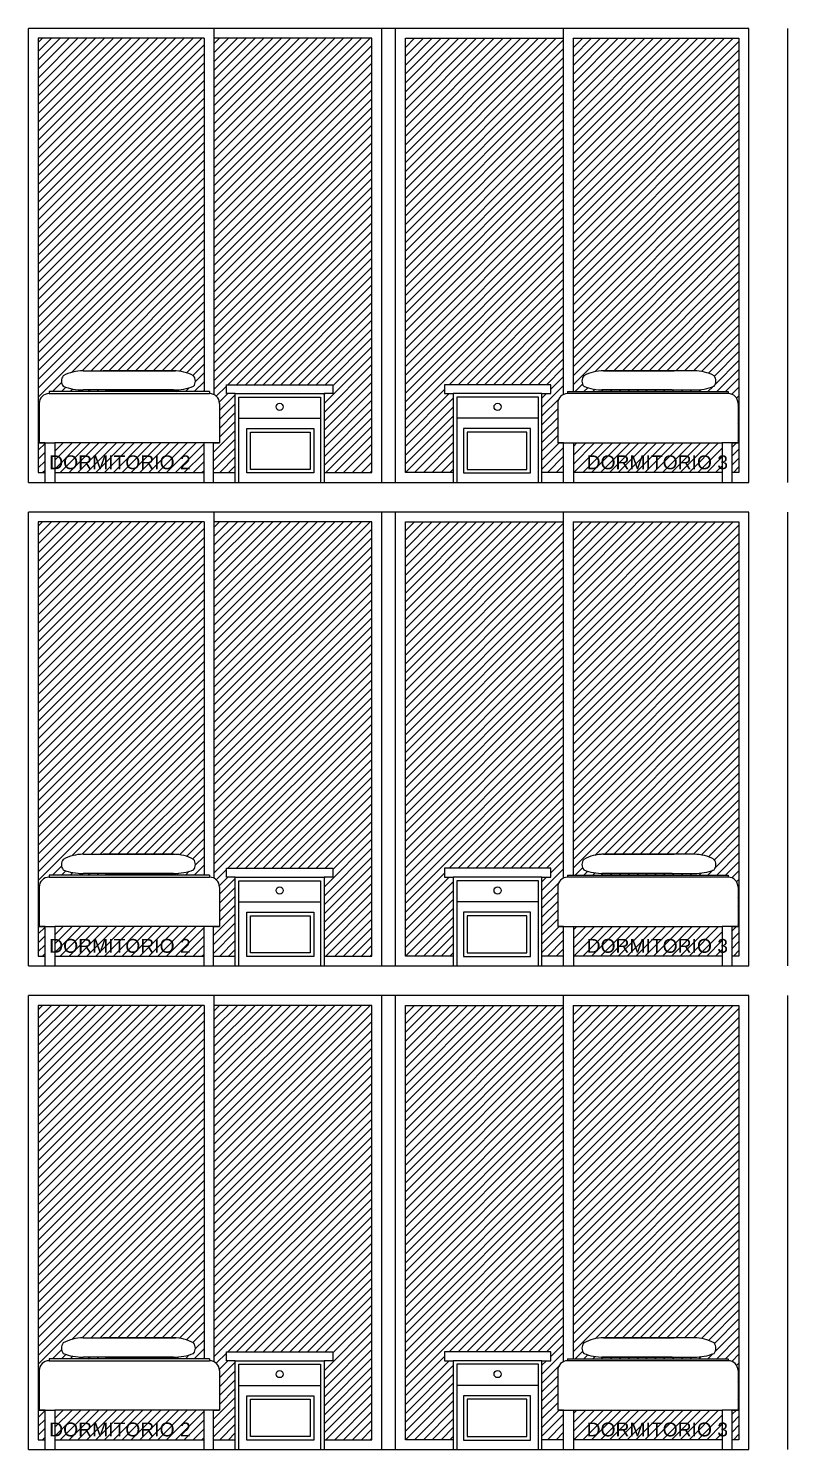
# Model space of a CAD drawing. Header units: millimetres. Extents: x 1217 to 2428, y 234 to 644.
# Drawn here: x 2234.92 to 2238.77, y 406.8 to 414 of the extents above; entities that cross this region are included whole.
import ezdxf

# ---------------------------------------------------------------- set-up
doc = ezdxf.new("R2010")
doc.units = ezdxf.units.MM
for name, color, linetype in [('0.1', 251, 'Continuous'), ('0.3', 6, 'Continuous'), ('MURO', 5, 'Continuous'), ('Texto', 1, 'Continuous')]:
    doc.layers.add(name, color=color, linetype=linetype)
doc.styles.get("Standard").update_dxf_attribs({"font": 'arial.ttf'})
pattern_1 = [(45, (422.4179387353875, -290.3735474581651), (-0.02245064030267288, 0.02245064030267288), [])]
pattern_2 = [(45, (422.4179387353875, -287.9235472570975), (-0.02245064030267288, 0.02245064030267288), [])]
pattern_3 = [(45, (422.4179387353875, -285.47354705603), (-0.02245064030267288, 0.02245064030267288), [])]

msp = doc.modelspace()

# ---------------------------------------------------------------- hatches: boundary and pattern name
at = {"layer": '0.1', "ltscale": 3}
h = msp.add_hatch(dxfattribs=at)
h.set_pattern_fill('ANSI31', color=256, scale=0.01)
h.set_pattern_definition(pattern_3)
edge = h.paths.add_edge_path()
edge.add_line((2235.809509860876, 413.9509941535861), (2234.968528561855, 413.9509941535861))
edge.add_line((2234.968528561855, 413.9509941535861), (2234.973099947954, 412.1009941539586))
edge.add_arc((2235.023099947954, 412.1009941539584), 0.0500000000001819, 90, 179.9999999997395, ccw=False)
edge.add_line((2235.023099947954, 412.1509941539585), (2235.023086129455, 412.1609941534857))
edge.add_line((2235.023086129455, 412.1609941534857), (2235.809509860876, 412.160994153974))
edge.add_line((2235.809509860876, 412.160994153974), (2235.809509860876, 413.9509941535861))
edge = h.paths.add_edge_path(flags=16)
edge.add_arc((2235.721483862543, 412.2145595560638), 0.04346014252858307, 322.3584972331713, 397.6415043925066)
edge.add_arc((2235.654944005065, 412.0562095642893), 0.2106576962042713, 61.3648222440488, 89.99999970130179)
edge.add_line((2235.654944006163, 412.2668672604935), (2235.297499618136, 412.2668672623903))
edge.add_line((2235.297499618136, 412.2668672623903), (2235.19590087464, 412.2668672623562))
edge.add_arc((2235.195900879705, 412.0562095661513), 0.2106576962048622, 90.0000013774749, 118.6351777559782)
edge.add_arc((2235.129361022226, 412.2145595579268), 0.04346014252840516, 142.3584956078494, 217.6415027675509)
edge.add_arc((2235.195900879704, 412.4537129421565), 0.2842281515700908, 249.1951985566897, 269.9999997013402)
edge.add_line((2235.195900878223, 412.1694847905865), (2235.654944003854, 412.1694847887238))
edge.add_arc((2235.654944005065, 412.4537129402968), 0.284228151572961, 269.9999997558837, 290.8048014431884)
h.paths.add_polyline_path([(2235.807499947892, 411.9009941532676), (2235.053099947924, 411.9009941528284), (2235.053099947924, 411.750994153586), (2235.807499947892, 411.750994153586)])
h.paths.add_polyline_path([(2235.003099947935, 411.9009941537723), (2234.973099947907, 411.9009941537723), (2234.973099947907, 412.1009941728219), (2234.968528561855, 413.9509941535861), (2234.968528561855, 411.750994153586), (2235.003099947935, 411.750994153586)])
edge = h.paths.add_edge_path()
edge.add_line((2236.659894773511, 413.9509941535861), (2235.859509860876, 413.9509941535861))
edge.add_line((2235.859509860876, 413.9509941535861), (2235.859509860876, 412.145889184074))
edge.add_arc((2235.837499947861, 412.1009941539589), 0.04999999999972937, -3.257127900724299e-10, 63.88346839328062, ccw=False)
edge.add_line((2235.887499947861, 412.1009941539586), (2235.887499947908, 411.9009941537723))
edge.add_line((2235.887499947908, 411.9009941537723), (2235.85749994788, 411.9009941537723))
edge.add_line((2235.85749994788, 411.9009941537723), (2235.85749994788, 411.750994153586))
edge.add_line((2235.85749994788, 411.750994153586), (2235.967317507944, 411.750994153586))
edge.add_line((2235.967317507944, 411.750994153586), (2235.967317507944, 412.1509941523829))
edge.add_line((2235.967317507944, 412.1509941523829), (2235.922317507902, 412.1509941523829))
edge.add_line((2235.922317507902, 412.1509941523829), (2235.922317507902, 412.1959941523083))
edge.add_line((2235.922317507902, 412.1959941523083), (2236.417317507897, 412.1959941523083))
edge.add_line((2236.417317507897, 412.1959941523083), (2236.462317507939, 412.1959941523083))
edge.add_line((2236.462317507939, 412.1959941523083), (2236.462317507939, 412.1509941523829))
edge.add_line((2236.462317507939, 412.1509941523829), (2236.417317507897, 412.1509941523829))
edge.add_line((2236.417317507897, 412.1509941523829), (2236.417317507897, 411.750994153586))
edge.add_line((2236.417317507897, 411.750994153586), (2236.659894773511, 411.750994153586))
edge.add_line((2236.659894773511, 411.750994153586), (2236.659894773511, 413.9509941535861))
h = msp.add_hatch(dxfattribs=at)
h.set_pattern_fill('ANSI31', color=256, scale=0.01)
h.set_pattern_definition(pattern_3)
edge = h.paths.add_edge_path()
edge.add_line((2237.680279686146, 413.9509941535861), (2238.521260985167, 413.9509941535861))
edge.add_line((2238.521260985167, 413.9509941535861), (2238.516689599068, 412.1009941539586))
edge.add_arc((2238.466689599068, 412.1009941539584), 0.0500000000001819, 360.0000000002606, 450)
edge.add_line((2238.466689599068, 412.1509941539585), (2238.466703417567, 412.1609941534857))
edge.add_line((2238.466703417567, 412.1609941534857), (2237.680279686146, 412.160994153974))
edge.add_line((2237.680279686146, 412.160994153974), (2237.680279686146, 413.9509941535861))
edge = h.paths.add_edge_path(flags=16)
edge.add_arc((2237.768305684479, 412.2145595560638), 0.04346014252858307, 142.3584956074934, 217.6415027668287, ccw=False)
edge.add_arc((2237.834845541957, 412.0562095642893), 0.2106576962042713, 450.0000002986982, 478.6351777559512, ccw=False)
edge.add_line((2237.834845540859, 412.2668672604935), (2238.192289928887, 412.2668672623903))
edge.add_line((2238.192289928887, 412.2668672623903), (2238.293888672382, 412.2668672623562))
edge.add_arc((2238.293888667317, 412.0562095661513), 0.2106576962048622, 421.36482224402175, 449.9999986225251, ccw=False)
edge.add_arc((2238.360428524796, 412.2145595579268), 0.04346014252840516, 322.3584972324491, 397.6415043921505, ccw=False)
edge.add_arc((2238.293888667318, 412.4537129421565), 0.2842281515700908, 270.0000002986598, 290.8048014433102, ccw=False)
edge.add_line((2238.293888668799, 412.1694847905865), (2237.834845543168, 412.1694847887238))
edge.add_arc((2237.834845541957, 412.4537129402968), 0.284228151572961, 249.1951985568116, 270.0000002441164, ccw=False)
h.paths.add_polyline_path([(2237.68228959913, 411.9009941532676), (2238.436689599098, 411.9009941528284), (2238.436689599098, 411.750994153586), (2237.68228959913, 411.750994153586)])
h.paths.add_polyline_path([(2238.486689599087, 411.9009941537723), (2238.516689599115, 411.9009941537723), (2238.516689599115, 412.1009941728219), (2238.521260985167, 413.9509941535861), (2238.521260985167, 411.750994153586), (2238.486689599087, 411.750994153586)])
edge = h.paths.add_edge_path()
edge.add_line((2236.829894773511, 413.9509941535861), (2237.630279686146, 413.9509941535861))
edge.add_line((2237.630279686146, 413.9509941535861), (2237.630279686146, 412.145889184074))
edge.add_arc((2237.652289599161, 412.1009941539589), 0.04999999999972937, 476.1165316067194, 540.0000000003257)
edge.add_line((2237.602289599161, 412.1009941539586), (2237.602289599114, 411.9009941537723))
edge.add_line((2237.602289599114, 411.9009941537723), (2237.632289599142, 411.9009941537723))
edge.add_line((2237.632289599142, 411.9009941537723), (2237.632289599142, 411.750994153586))
edge.add_line((2237.632289599142, 411.750994153586), (2237.522472039078, 411.750994153586))
edge.add_line((2237.522472039078, 411.750994153586), (2237.522472039078, 412.1509941523829))
edge.add_line((2237.522472039078, 412.1509941523829), (2237.56747203912, 412.1509941523829))
edge.add_line((2237.56747203912, 412.1509941523829), (2237.56747203912, 412.1959941523083))
edge.add_line((2237.56747203912, 412.1959941523083), (2237.072472039125, 412.1959941523083))
edge.add_line((2237.072472039125, 412.1959941523083), (2237.027472039083, 412.1959941523083))
edge.add_line((2237.027472039083, 412.1959941523083), (2237.027472039083, 412.1509941523829))
edge.add_line((2237.027472039083, 412.1509941523829), (2237.072472039125, 412.1509941523829))
edge.add_line((2237.072472039125, 412.1509941523829), (2237.072472039125, 411.750994153586))
edge.add_line((2237.072472039125, 411.750994153586), (2236.829894773511, 411.750994153586))
edge.add_line((2236.829894773511, 411.750994153586), (2236.829894773511, 413.9509941535861))
h = msp.add_hatch(dxfattribs=at)
h.set_pattern_fill('ANSI31', color=256, scale=0.01)
h.set_pattern_definition(pattern_2)
edge = h.paths.add_edge_path()
edge.add_line((2235.809509860876, 411.5009939525185), (2234.968528561855, 411.5009939525185))
edge.add_line((2234.968528561855, 411.5009939525185), (2234.973099947954, 409.650993952891))
edge.add_arc((2235.023099947954, 409.6509939528908), 0.0500000000001819, 90, 179.9999999997395, ccw=False)
edge.add_line((2235.023099947954, 409.700993952891), (2235.023086129455, 409.7109939524182))
edge.add_line((2235.023086129455, 409.7109939524182), (2235.809509860876, 409.7109939529064))
edge.add_line((2235.809509860876, 409.7109939529064), (2235.809509860876, 411.5009939525185))
edge = h.paths.add_edge_path(flags=16)
edge.add_arc((2235.721483862543, 409.7645593549963), 0.04346014252858307, 322.3584972331713, 397.6415043925066)
edge.add_arc((2235.654944005065, 409.6062093632218), 0.2106576962042713, 61.3648222440488, 89.99999970130179)
edge.add_line((2235.654944006163, 409.816867059426), (2235.297499618136, 409.8168670613227))
edge.add_line((2235.297499618136, 409.8168670613227), (2235.19590087464, 409.8168670612886))
edge.add_arc((2235.195900879705, 409.6062093650838), 0.2106576962048622, 90.0000013774749, 118.6351777559782)
edge.add_arc((2235.129361022226, 409.7645593568593), 0.04346014252840516, 142.3584956078494, 217.6415027675509)
edge.add_arc((2235.195900879704, 410.003712741089), 0.2842281515700908, 249.1951985566897, 269.9999997013402)
edge.add_line((2235.195900878223, 409.7194845895189), (2235.654944003854, 409.7194845876563))
edge.add_arc((2235.654944005065, 410.0037127392292), 0.284228151572961, 269.9999997558837, 290.8048014431884)
h.paths.add_polyline_path([(2235.807499947892, 409.4509939522), (2235.053099947924, 409.4509939517608), (2235.053099947924, 409.3009939525185), (2235.807499947892, 409.3009939525185)])
h.paths.add_polyline_path([(2235.003099947935, 409.4509939527048), (2234.973099947907, 409.4509939527048), (2234.973099947907, 409.6509939717543), (2234.968528561855, 411.5009939525185), (2234.968528561855, 409.3009939525185), (2235.003099947935, 409.3009939525185)])
edge = h.paths.add_edge_path()
edge.add_line((2236.659894773511, 411.5009939525185), (2235.859509860876, 411.5009939525185))
edge.add_line((2235.859509860876, 411.5009939525185), (2235.859509860876, 409.6958889830065))
edge.add_arc((2235.837499947861, 409.6509939528913), 0.04999999999972937, -3.257127900724299e-10, 63.88346839328062, ccw=False)
edge.add_line((2235.887499947861, 409.650993952891), (2235.887499947908, 409.4509939527048))
edge.add_line((2235.887499947908, 409.4509939527048), (2235.85749994788, 409.4509939527048))
edge.add_line((2235.85749994788, 409.4509939527048), (2235.85749994788, 409.3009939525185))
edge.add_line((2235.85749994788, 409.3009939525185), (2235.967317507944, 409.3009939525185))
edge.add_line((2235.967317507944, 409.3009939525185), (2235.967317507944, 409.7009939513153))
edge.add_line((2235.967317507944, 409.7009939513153), (2235.922317507902, 409.7009939513153))
edge.add_line((2235.922317507902, 409.7009939513153), (2235.922317507902, 409.7459939512408))
edge.add_line((2235.922317507902, 409.7459939512408), (2236.417317507897, 409.7459939512408))
edge.add_line((2236.417317507897, 409.7459939512408), (2236.462317507939, 409.7459939512408))
edge.add_line((2236.462317507939, 409.7459939512408), (2236.462317507939, 409.7009939513153))
edge.add_line((2236.462317507939, 409.7009939513153), (2236.417317507897, 409.7009939513153))
edge.add_line((2236.417317507897, 409.7009939513153), (2236.417317507897, 409.3009939525185))
edge.add_line((2236.417317507897, 409.3009939525185), (2236.659894773511, 409.3009939525185))
edge.add_line((2236.659894773511, 409.3009939525185), (2236.659894773511, 411.5009939525185))
h = msp.add_hatch(dxfattribs=at)
h.set_pattern_fill('ANSI31', color=256, scale=0.01)
h.set_pattern_definition(pattern_2)
edge = h.paths.add_edge_path()
edge.add_line((2237.680279686146, 411.5009939525185), (2238.521260985167, 411.5009939525185))
edge.add_line((2238.521260985167, 411.5009939525185), (2238.516689599068, 409.650993952891))
edge.add_arc((2238.466689599068, 409.6509939528908), 0.0500000000001819, 360.0000000002606, 450)
edge.add_line((2238.466689599068, 409.700993952891), (2238.466703417567, 409.7109939524182))
edge.add_line((2238.466703417567, 409.7109939524182), (2237.680279686146, 409.7109939529064))
edge.add_line((2237.680279686146, 409.7109939529064), (2237.680279686146, 411.5009939525185))
edge = h.paths.add_edge_path(flags=16)
edge.add_arc((2237.768305684479, 409.7645593549963), 0.04346014252858307, 142.3584956074934, 217.6415027668287, ccw=False)
edge.add_arc((2237.834845541957, 409.6062093632218), 0.2106576962042713, 450.0000002986982, 478.6351777559512, ccw=False)
edge.add_line((2237.834845540859, 409.816867059426), (2238.192289928887, 409.8168670613227))
edge.add_line((2238.192289928887, 409.8168670613227), (2238.293888672382, 409.8168670612886))
edge.add_arc((2238.293888667317, 409.6062093650838), 0.2106576962048622, 421.36482224402175, 449.9999986225251, ccw=False)
edge.add_arc((2238.360428524796, 409.7645593568593), 0.04346014252840516, 322.3584972324491, 397.6415043921505, ccw=False)
edge.add_arc((2238.293888667318, 410.003712741089), 0.2842281515700908, 270.0000002986598, 290.8048014433102, ccw=False)
edge.add_line((2238.293888668799, 409.7194845895189), (2237.834845543168, 409.7194845876563))
edge.add_arc((2237.834845541957, 410.0037127392292), 0.284228151572961, 249.1951985568116, 270.0000002441164, ccw=False)
h.paths.add_polyline_path([(2237.68228959913, 409.4509939522), (2238.436689599098, 409.4509939517608), (2238.436689599098, 409.3009939525185), (2237.68228959913, 409.3009939525185)])
h.paths.add_polyline_path([(2238.486689599087, 409.4509939527048), (2238.516689599115, 409.4509939527048), (2238.516689599115, 409.6509939717543), (2238.521260985167, 411.5009939525185), (2238.521260985167, 409.3009939525185), (2238.486689599087, 409.3009939525185)])
edge = h.paths.add_edge_path()
edge.add_line((2236.829894773511, 411.5009939525185), (2237.630279686146, 411.5009939525185))
edge.add_line((2237.630279686146, 411.5009939525185), (2237.630279686146, 409.6958889830065))
edge.add_arc((2237.652289599161, 409.6509939528913), 0.04999999999972937, 476.1165316067194, 540.0000000003257)
edge.add_line((2237.602289599161, 409.650993952891), (2237.602289599114, 409.4509939527048))
edge.add_line((2237.602289599114, 409.4509939527048), (2237.632289599142, 409.4509939527048))
edge.add_line((2237.632289599142, 409.4509939527048), (2237.632289599142, 409.3009939525185))
edge.add_line((2237.632289599142, 409.3009939525185), (2237.522472039078, 409.3009939525185))
edge.add_line((2237.522472039078, 409.3009939525185), (2237.522472039078, 409.7009939513153))
edge.add_line((2237.522472039078, 409.7009939513153), (2237.56747203912, 409.7009939513153))
edge.add_line((2237.56747203912, 409.7009939513153), (2237.56747203912, 409.7459939512408))
edge.add_line((2237.56747203912, 409.7459939512408), (2237.072472039125, 409.7459939512408))
edge.add_line((2237.072472039125, 409.7459939512408), (2237.027472039083, 409.7459939512408))
edge.add_line((2237.027472039083, 409.7459939512408), (2237.027472039083, 409.7009939513153))
edge.add_line((2237.027472039083, 409.7009939513153), (2237.072472039125, 409.7009939513153))
edge.add_line((2237.072472039125, 409.7009939513153), (2237.072472039125, 409.3009939525185))
edge.add_line((2237.072472039125, 409.3009939525185), (2236.829894773511, 409.3009939525185))
edge.add_line((2236.829894773511, 409.3009939525185), (2236.829894773511, 411.5009939525185))
h = msp.add_hatch(dxfattribs=at)
h.set_pattern_fill('ANSI31', color=256, scale=0.01)
h.set_pattern_definition(pattern_1)
edge = h.paths.add_edge_path()
edge.add_line((2235.809509860876, 409.050993751451), (2234.968528561855, 409.050993751451))
edge.add_line((2234.968528561855, 409.050993751451), (2234.973099947954, 407.2009937518235))
edge.add_arc((2235.023099947954, 407.2009937518233), 0.0500000000001819, 90, 179.9999999997395, ccw=False)
edge.add_line((2235.023099947954, 407.2509937518234), (2235.023086129455, 407.2609937513506))
edge.add_line((2235.023086129455, 407.2609937513506), (2235.809509860876, 407.2609937518389))
edge.add_line((2235.809509860876, 407.2609937518389), (2235.809509860876, 409.050993751451))
edge = h.paths.add_edge_path(flags=16)
edge.add_arc((2235.721483862543, 407.3145591539287), 0.04346014252858307, 322.3584972331713, 397.6415043925066)
edge.add_arc((2235.654944005065, 407.1562091621542), 0.2106576962042713, 61.3648222440488, 89.99999970130179)
edge.add_line((2235.654944006163, 407.3668668583584), (2235.297499618136, 407.3668668602552))
edge.add_line((2235.297499618136, 407.3668668602552), (2235.19590087464, 407.3668668602211))
edge.add_arc((2235.195900879705, 407.1562091640162), 0.2106576962048622, 90.0000013774749, 118.6351777559782)
edge.add_arc((2235.129361022226, 407.3145591557917), 0.04346014252840516, 142.3584956078494, 217.6415027675509)
edge.add_arc((2235.195900879704, 407.5537125400214), 0.2842281515700908, 249.1951985566897, 269.9999997013402)
edge.add_line((2235.195900878223, 407.2694843884514), (2235.654944003854, 407.2694843865887))
edge.add_arc((2235.654944005065, 407.5537125381617), 0.284228151572961, 269.9999997558837, 290.8048014431884)
h.paths.add_polyline_path([(2235.807499947892, 407.0009937511325), (2235.053099947924, 407.0009937506933), (2235.053099947924, 406.8509937514509), (2235.807499947892, 406.8509937514509)])
h.paths.add_polyline_path([(2235.003099947935, 407.0009937516372), (2234.973099947907, 407.0009937516372), (2234.973099947907, 407.2009937706868), (2234.968528561855, 409.050993751451), (2234.968528561855, 406.8509937514509), (2235.003099947935, 406.8509937514509)])
edge = h.paths.add_edge_path()
edge.add_line((2236.659894773511, 409.050993751451), (2235.859509860876, 409.050993751451))
edge.add_line((2235.859509860876, 409.050993751451), (2235.859509860876, 407.2458887819389))
edge.add_arc((2235.837499947861, 407.2009937518238), 0.04999999999972937, -3.257127900724299e-10, 63.88346839328062, ccw=False)
edge.add_line((2235.887499947861, 407.2009937518235), (2235.887499947908, 407.0009937516372))
edge.add_line((2235.887499947908, 407.0009937516372), (2235.85749994788, 407.0009937516372))
edge.add_line((2235.85749994788, 407.0009937516372), (2235.85749994788, 406.8509937514509))
edge.add_line((2235.85749994788, 406.8509937514509), (2235.967317507944, 406.8509937514509))
edge.add_line((2235.967317507944, 406.8509937514509), (2235.967317507944, 407.2509937502477))
edge.add_line((2235.967317507944, 407.2509937502477), (2235.922317507902, 407.2509937502477))
edge.add_line((2235.922317507902, 407.2509937502477), (2235.922317507902, 407.2959937501732))
edge.add_line((2235.922317507902, 407.2959937501732), (2236.417317507897, 407.2959937501732))
edge.add_line((2236.417317507897, 407.2959937501732), (2236.462317507939, 407.2959937501732))
edge.add_line((2236.462317507939, 407.2959937501732), (2236.462317507939, 407.2509937502477))
edge.add_line((2236.462317507939, 407.2509937502477), (2236.417317507897, 407.2509937502477))
edge.add_line((2236.417317507897, 407.2509937502477), (2236.417317507897, 406.8509937514509))
edge.add_line((2236.417317507897, 406.8509937514509), (2236.659894773511, 406.8509937514509))
edge.add_line((2236.659894773511, 406.8509937514509), (2236.659894773511, 409.050993751451))
h = msp.add_hatch(dxfattribs=at)
h.set_pattern_fill('ANSI31', color=256, scale=0.01)
h.set_pattern_definition(pattern_1)
edge = h.paths.add_edge_path()
edge.add_line((2237.680279686146, 409.050993751451), (2238.521260985167, 409.050993751451))
edge.add_line((2238.521260985167, 409.050993751451), (2238.516689599068, 407.2009937518235))
edge.add_arc((2238.466689599068, 407.2009937518233), 0.0500000000001819, 360.0000000002606, 450)
edge.add_line((2238.466689599068, 407.2509937518234), (2238.466703417567, 407.2609937513506))
edge.add_line((2238.466703417567, 407.2609937513506), (2237.680279686146, 407.2609937518389))
edge.add_line((2237.680279686146, 407.2609937518389), (2237.680279686146, 409.050993751451))
edge = h.paths.add_edge_path(flags=16)
edge.add_arc((2237.768305684479, 407.3145591539287), 0.04346014252858307, 142.3584956074934, 217.6415027668287, ccw=False)
edge.add_arc((2237.834845541957, 407.1562091621542), 0.2106576962042713, 450.0000002986982, 478.6351777559512, ccw=False)
edge.add_line((2237.834845540859, 407.3668668583584), (2238.192289928887, 407.3668668602552))
edge.add_line((2238.192289928887, 407.3668668602552), (2238.293888672382, 407.3668668602211))
edge.add_arc((2238.293888667317, 407.1562091640162), 0.2106576962048622, 421.36482224402175, 449.9999986225251, ccw=False)
edge.add_arc((2238.360428524796, 407.3145591557917), 0.04346014252840516, 322.3584972324491, 397.6415043921505, ccw=False)
edge.add_arc((2238.293888667318, 407.5537125400214), 0.2842281515700908, 270.0000002986598, 290.8048014433102, ccw=False)
edge.add_line((2238.293888668799, 407.2694843884514), (2237.834845543168, 407.2694843865887))
edge.add_arc((2237.834845541957, 407.5537125381617), 0.284228151572961, 249.1951985568116, 270.0000002441164, ccw=False)
h.paths.add_polyline_path([(2237.68228959913, 407.0009937511325), (2238.436689599098, 407.0009937506933), (2238.436689599098, 406.8509937514509), (2237.68228959913, 406.8509937514509)])
h.paths.add_polyline_path([(2238.486689599087, 407.0009937516372), (2238.516689599115, 407.0009937516372), (2238.516689599115, 407.2009937706868), (2238.521260985167, 409.050993751451), (2238.521260985167, 406.8509937514509), (2238.486689599087, 406.8509937514509)])
edge = h.paths.add_edge_path()
edge.add_line((2236.829894773511, 409.050993751451), (2237.630279686146, 409.050993751451))
edge.add_line((2237.630279686146, 409.050993751451), (2237.630279686146, 407.2458887819389))
edge.add_arc((2237.652289599161, 407.2009937518238), 0.04999999999972937, 476.1165316067194, 540.0000000003257)
edge.add_line((2237.602289599161, 407.2009937518235), (2237.602289599114, 407.0009937516372))
edge.add_line((2237.602289599114, 407.0009937516372), (2237.632289599142, 407.0009937516372))
edge.add_line((2237.632289599142, 407.0009937516372), (2237.632289599142, 406.8509937514509))
edge.add_line((2237.632289599142, 406.8509937514509), (2237.522472039078, 406.8509937514509))
edge.add_line((2237.522472039078, 406.8509937514509), (2237.522472039078, 407.2509937502477))
edge.add_line((2237.522472039078, 407.2509937502477), (2237.56747203912, 407.2509937502477))
edge.add_line((2237.56747203912, 407.2509937502477), (2237.56747203912, 407.2959937501732))
edge.add_line((2237.56747203912, 407.2959937501732), (2237.072472039125, 407.2959937501732))
edge.add_line((2237.072472039125, 407.2959937501732), (2237.027472039083, 407.2959937501732))
edge.add_line((2237.027472039083, 407.2959937501732), (2237.027472039083, 407.2509937502477))
edge.add_line((2237.027472039083, 407.2509937502477), (2237.072472039125, 407.2509937502477))
edge.add_line((2237.072472039125, 407.2509937502477), (2237.072472039125, 406.8509937514509))
edge.add_line((2237.072472039125, 406.8509937514509), (2236.829894773511, 406.8509937514509))
edge.add_line((2236.829894773511, 406.8509937514509), (2236.829894773511, 409.050993751451))

# ---------------------------------------------------------------- linework, layer by layer
at = {"layer": '0.1', "linetype": 'ByBlock'}
for p, q in [((2235.83749994792, 412.1609941539914, -3.203780983123054e-07), (2235.023086129455, 412.1609941534857, -3.203780983123054e-07)), ((2235.023099947955, 412.150994152841, -3.203780983123054e-07), (2235.837486129419, 412.150994152841, -3.203780983123054e-07)), ((2237.652289599102, 412.1609941539914, -3.203780983123054e-07), (2238.466703417567, 412.1609941534857, -3.203780983123054e-07)), ((2238.466689599067, 412.150994152841, -3.203780983123054e-07), (2237.652303417603, 412.150994152841, -3.203780983123054e-07)), ((2234.973099947907, 412.1009941539586, -2.901142928210344e-07), (2234.973099947907, 411.9009941537723, -2.901142928210344e-07)), ((2235.887499947908, 412.1009941539586, -2.901142928210344e-07), (2235.887499947908, 411.9009941537723, -2.901142928210344e-07)), ((2237.602289599114, 412.1009941539586, -2.901142928210344e-07), (2237.602289599114, 411.9009941537723, -2.901142928210344e-07)), ((2238.516689599115, 412.1009941539586, -2.901142928210344e-07), (2238.516689599115, 411.9009941537723, -2.901142928210344e-07)), ((2234.973099947907, 411.9009941537723, -2.901142928210344e-07), (2235.053099947924, 411.9009941537723, -2.901142928210344e-07)), ((2235.003099947935, 411.9009941537723, -2.901142928210344e-07), (2234.973099947907, 411.9009941537723, -2.901142928210344e-07)), ((2235.003099947935, 411.7009941535861, -2.901142928210344e-07), (2235.003099947935, 411.9009941537723, -2.901142928210344e-07)), ((2235.887499947908, 411.9009941533142, -3.203780983123054e-07), (2235.053099947923, 411.9009941528284, -3.203780983123054e-07)), ((2235.053099947924, 411.9009941537723, -2.901142928210344e-07), (2235.053099947924, 411.7009941535861, -2.901142928210344e-07)), ((2235.887499947908, 411.9009941537723, -2.901142928210344e-07), (2235.807499947892, 411.9009941537723, -2.901142928210344e-07)), ((2235.85749994788, 411.9009941537723, -2.901142928210344e-07), (2235.887499947908, 411.9009941537723, -2.901142928210344e-07)), ((2235.85749994788, 411.7009941535861, -2.901142928210344e-07), (2235.85749994788, 411.9009941537723, -2.901142928210344e-07)), ((2237.602289599114, 411.9009941537723, -2.901142928210344e-07), (2237.68228959913, 411.9009941537723, -2.901142928210344e-07)), ((2237.602289599114, 411.9009941533142, -3.203780983123054e-07), (2238.436689599099, 411.9009941528284, -3.203780983123054e-07)), ((2237.632289599142, 411.9009941537723, -2.901142928210344e-07), (2237.602289599114, 411.9009941537723, -2.901142928210344e-07)), ((2237.632289599142, 411.7009941535861, -2.901142928210344e-07), (2237.632289599142, 411.9009941537723, -2.901142928210344e-07)), ((2238.436689599098, 411.9009941537723, -2.901142928210344e-07), (2238.436689599098, 411.7009941535861, -2.901142928210344e-07)), ((2238.516689599115, 411.9009941537723, -2.901142928210344e-07), (2238.436689599098, 411.9009941537723, -2.901142928210344e-07)), ((2238.486689599087, 411.9009941537723, -2.901142928210344e-07), (2238.516689599115, 411.9009941537723, -2.901142928210344e-07)), ((2238.486689599087, 411.7009941535861, -2.901142928210344e-07), (2238.486689599087, 411.9009941537723, -2.901142928210344e-07)), ((2235.83749994792, 409.7109939529238, -3.203780983123054e-07), (2235.023086129455, 409.7109939524182, -3.203780983123054e-07)), ((2235.023099947955, 409.7009939517735, -3.203780983123054e-07), (2235.837486129419, 409.7009939517735, -3.203780983123054e-07)), ((2237.652289599102, 409.7109939529238, -3.203780983123054e-07), (2238.466703417567, 409.7109939524182, -3.203780983123054e-07)), ((2238.466689599067, 409.7009939517735, -3.203780983123054e-07), (2237.652303417603, 409.7009939517735, -3.203780983123054e-07)), ((2234.973099947907, 409.650993952891, -2.901142928210344e-07), (2234.973099947907, 409.4509939527048, -2.901142928210344e-07)), ((2235.887499947908, 409.650993952891, -2.901142928210344e-07), (2235.887499947908, 409.4509939527048, -2.901142928210344e-07)), ((2237.602289599114, 409.650993952891, -2.901142928210344e-07), (2237.602289599114, 409.4509939527048, -2.901142928210344e-07)), ((2238.516689599115, 409.650993952891, -2.901142928210344e-07), (2238.516689599115, 409.4509939527048, -2.901142928210344e-07)), ((2234.973099947907, 409.4509939527048, -2.901142928210344e-07), (2235.053099947924, 409.4509939527048, -2.901142928210344e-07)), ((2235.003099947935, 409.4509939527048, -2.901142928210344e-07), (2234.973099947907, 409.4509939527048, -2.901142928210344e-07)), ((2235.003099947935, 409.2509939525185, -2.901142928210344e-07), (2235.003099947935, 409.4509939527048, -2.901142928210344e-07)), ((2235.887499947908, 409.4509939522466, -3.203780983123054e-07), (2235.053099947923, 409.4509939517608, -3.203780983123054e-07)), ((2235.053099947924, 409.4509939527048, -2.901142928210344e-07), (2235.053099947924, 409.2509939525185, -2.901142928210344e-07)), ((2235.887499947908, 409.4509939527048, -2.901142928210344e-07), (2235.807499947892, 409.4509939527048, -2.901142928210344e-07)), ((2235.85749994788, 409.4509939527048, -2.901142928210344e-07), (2235.887499947908, 409.4509939527048, -2.901142928210344e-07)), ((2235.85749994788, 409.2509939525185, -2.901142928210344e-07), (2235.85749994788, 409.4509939527048, -2.901142928210344e-07)), ((2237.602289599114, 409.4509939527048, -2.901142928210344e-07), (2237.68228959913, 409.4509939527048, -2.901142928210344e-07)), ((2237.602289599114, 409.4509939522466, -3.203780983123054e-07), (2238.436689599099, 409.4509939517608, -3.203780983123054e-07)), ((2237.632289599142, 409.4509939527048, -2.901142928210344e-07), (2237.602289599114, 409.4509939527048, -2.901142928210344e-07)), ((2237.632289599142, 409.2509939525185, -2.901142928210344e-07), (2237.632289599142, 409.4509939527048, -2.901142928210344e-07)), ((2238.436689599098, 409.4509939527048, -2.901142928210344e-07), (2238.436689599098, 409.2509939525185, -2.901142928210344e-07)), ((2238.516689599115, 409.4509939527048, -2.901142928210344e-07), (2238.436689599098, 409.4509939527048, -2.901142928210344e-07)), ((2238.486689599087, 409.4509939527048, -2.901142928210344e-07), (2238.516689599115, 409.4509939527048, -2.901142928210344e-07)), ((2238.486689599087, 409.2509939525185, -2.901142928210344e-07), (2238.486689599087, 409.4509939527048, -2.901142928210344e-07)), ((2235.83749994792, 407.2609937518563, -3.203780983123054e-07), (2235.023086129455, 407.2609937513506, -3.203780983123054e-07)), ((2235.023099947955, 407.2509937507059, -3.203780983123054e-07), (2235.837486129419, 407.2509937507059, -3.203780983123054e-07)), ((2237.652289599102, 407.2609937518563, -3.203780983123054e-07), (2238.466703417567, 407.2609937513506, -3.203780983123054e-07)), ((2238.466689599067, 407.2509937507059, -3.203780983123054e-07), (2237.652303417603, 407.2509937507059, -3.203780983123054e-07)), ((2234.973099947907, 407.2009937518235, -2.901142928210344e-07), (2234.973099947907, 407.0009937516372, -2.901142928210344e-07)), ((2235.887499947908, 407.2009937518235, -2.901142928210344e-07), (2235.887499947908, 407.0009937516372, -2.901142928210344e-07)), ((2237.602289599114, 407.2009937518235, -2.901142928210344e-07), (2237.602289599114, 407.0009937516372, -2.901142928210344e-07)), ((2238.516689599115, 407.2009937518235, -2.901142928210344e-07), (2238.516689599115, 407.0009937516372, -2.901142928210344e-07)), ((2234.973099947907, 407.0009937516372, -2.901142928210344e-07), (2235.053099947924, 407.0009937516372, -2.901142928210344e-07)), ((2235.003099947935, 407.0009937516372, -2.901142928210344e-07), (2234.973099947907, 407.0009937516372, -2.901142928210344e-07)), ((2235.003099947935, 406.800993751451, -2.901142928210344e-07), (2235.003099947935, 407.0009937516372, -2.901142928210344e-07)), ((2235.887499947908, 407.0009937511791, -3.203780983123054e-07), (2235.053099947923, 407.0009937506933, -3.203780983123054e-07)), ((2235.053099947924, 407.0009937516372, -2.901142928210344e-07), (2235.053099947924, 406.800993751451, -2.901142928210344e-07)), ((2235.887499947908, 407.0009937516372, -2.901142928210344e-07), (2235.807499947892, 407.0009937516372, -2.901142928210344e-07)), ((2235.85749994788, 407.0009937516372, -2.901142928210344e-07), (2235.887499947908, 407.0009937516372, -2.901142928210344e-07)), ((2235.85749994788, 406.800993751451, -2.901142928210344e-07), (2235.85749994788, 407.0009937516372, -2.901142928210344e-07)), ((2237.602289599114, 407.0009937516372, -2.901142928210344e-07), (2237.68228959913, 407.0009937516372, -2.901142928210344e-07)), ((2237.602289599114, 407.0009937511791, -3.203780983123054e-07), (2238.436689599099, 407.0009937506933, -3.203780983123054e-07)), ((2237.632289599142, 407.0009937516372, -2.901142928210344e-07), (2237.602289599114, 407.0009937516372, -2.901142928210344e-07)), ((2237.632289599142, 406.800993751451, -2.901142928210344e-07), (2237.632289599142, 407.0009937516372, -2.901142928210344e-07)), ((2238.436689599098, 407.0009937516372, -2.901142928210344e-07), (2238.436689599098, 406.800993751451, -2.901142928210344e-07)), ((2238.516689599115, 407.0009937516372, -2.901142928210344e-07), (2238.436689599098, 407.0009937516372, -2.901142928210344e-07)), ((2238.486689599087, 407.0009937516372, -2.901142928210344e-07), (2238.516689599115, 407.0009937516372, -2.901142928210344e-07)), ((2238.486689599087, 406.800993751451, -2.901142928210344e-07), (2238.486689599087, 407.0009937516372, -2.901142928210344e-07))]:
    msp.add_line(p, q, dxfattribs=at)
at = {"layer": '0.1'}
for p, q in [((2235.807499947892, 411.9009941537723, -2.901142928210344e-07), (2235.807499947892, 411.7009941535861, -2.901142928210344e-07)), ((2237.68228959913, 411.9009941537723, -2.901142928210344e-07), (2237.68228959913, 411.7009941535861, -2.901142928210344e-07)), ((2235.807499947892, 409.4509939527048, -2.901142928210344e-07), (2235.807499947892, 409.2509939525185, -2.901142928210344e-07)), ((2237.68228959913, 409.4509939527048, -2.901142928210344e-07), (2237.68228959913, 409.2509939525185, -2.901142928210344e-07)), ((2235.807499947892, 407.0009937516372, -2.901142928210344e-07), (2235.807499947892, 406.800993751451, -2.901142928210344e-07)), ((2237.68228959913, 407.0009937516372, -2.901142928210344e-07), (2237.68228959913, 406.800993751451, -2.901142928210344e-07))]:
    msp.add_line(p, q, dxfattribs=at)
at = {"layer": '0.1', "ltscale": 3, "elevation": -3.203780983123054e-07}
for points in [[(2235.859509860876, 414.000994153586), (2235.859509860876, 412.145889184074)], [(2237.630279686146, 414.000994153586), (2237.630279686146, 412.145889184074)], [(2235.809509860876, 413.9509941535861), (2234.968528561855, 413.9509941535861), (2234.968528561855, 411.750994153586), (2235.003099947935, 411.750994153586)], [(2235.809509860876, 413.9509941535861), (2235.809509860876, 412.160994153974)], [(2236.417317507897, 411.750994153586), (2236.659894773511, 411.750994153586), (2236.659894773511, 413.9509941535861), (2235.859509860876, 413.9509941535861)], [(2237.072472039125, 411.750994153586), (2236.829894773511, 411.750994153586), (2236.829894773511, 413.9509941535861), (2237.630279686146, 413.9509941535861)], [(2237.680279686146, 413.9509941535861), (2238.521260985167, 413.9509941535861), (2238.521260985167, 411.750994153586), (2238.486689599087, 411.750994153586)], [(2237.680279686146, 413.9509941535861), (2237.680279686146, 412.160994153974)], [(2235.053099947924, 411.750994153586), (2235.807499947892, 411.750994153586)], [(2235.85749994788, 411.750994153586), (2235.967317507944, 411.750994153586)], [(2237.632289599142, 411.750994153586), (2237.522472039078, 411.750994153586)], [(2238.436689599098, 411.750994153586), (2237.68228959913, 411.750994153586)], [(2235.809509860876, 411.5009939525185), (2234.968528561855, 411.5009939525185), (2234.968528561855, 409.3009939525185), (2235.003099947935, 409.3009939525185)], [(2235.809509860876, 411.5009939525185), (2235.809509860876, 409.7109939529064)], [(2235.859509860876, 411.5509939525185), (2235.859509860876, 409.6958889830065)], [(2236.417317507897, 409.3009939525185), (2236.659894773511, 409.3009939525185), (2236.659894773511, 411.5009939525185), (2235.859509860876, 411.5009939525185)], [(2237.072472039125, 409.3009939525185), (2236.829894773511, 409.3009939525185), (2236.829894773511, 411.5009939525185), (2237.630279686146, 411.5009939525185)], [(2237.630279686146, 411.5509939525185), (2237.630279686146, 409.6958889830065)], [(2237.680279686146, 411.5009939525185), (2238.521260985167, 411.5009939525185), (2238.521260985167, 409.3009939525185), (2238.486689599087, 409.3009939525185)], [(2237.680279686146, 411.5009939525185), (2237.680279686146, 409.7109939529064)], [(2235.053099947924, 409.3009939525185), (2235.807499947892, 409.3009939525185)], [(2235.85749994788, 409.3009939525185), (2235.967317507944, 409.3009939525185)], [(2237.632289599142, 409.3009939525185), (2237.522472039078, 409.3009939525185)], [(2238.436689599098, 409.3009939525185), (2237.68228959913, 409.3009939525185)], [(2235.809509860876, 409.050993751451), (2234.968528561855, 409.050993751451), (2234.968528561855, 406.8509937514509), (2235.003099947935, 406.8509937514509)], [(2235.809509860876, 409.050993751451), (2235.809509860876, 407.2609937518389)], [(2235.859509860876, 409.1009937514509), (2235.859509860876, 407.2458887819389)], [(2236.417317507897, 406.8509937514509), (2236.659894773511, 406.8509937514509), (2236.659894773511, 409.050993751451), (2235.859509860876, 409.050993751451)], [(2237.072472039125, 406.8509937514509), (2236.829894773511, 406.8509937514509), (2236.829894773511, 409.050993751451), (2237.630279686146, 409.050993751451)], [(2237.630279686146, 409.1009937514509), (2237.630279686146, 407.2458887819389)], [(2237.680279686146, 409.050993751451), (2238.521260985167, 409.050993751451), (2238.521260985167, 406.8509937514509), (2238.486689599087, 406.8509937514509)], [(2237.680279686146, 409.050993751451), (2237.680279686146, 407.2609937518389)], [(2235.053099947924, 406.8509937514509), (2235.807499947892, 406.8509937514509)], [(2235.85749994788, 406.8509937514509), (2235.967317507944, 406.8509937514509)], [(2237.632289599142, 406.8509937514509), (2237.522472039078, 406.8509937514509)], [(2238.436689599098, 406.8509937514509), (2237.68228959913, 406.8509937514509)]]:
    msp.add_lwpolyline(points, dxfattribs=at)
at = {"layer": '0.1'}
for points, elevation in [([(2235.195869021408, 412.2668672599473), (2235.664698356502, 412.2668672623903)], -3.203780983123054e-07), ([(2235.654944005065, 412.2668672605276), (2235.297499618136, 412.2668672623903)], -2.901142928210344e-07), ([(2238.293920525614, 412.2668672599473), (2237.82509119052, 412.2668672623903)], -3.203780983123054e-07), ([(2237.834845541957, 412.2668672605276), (2238.192289928887, 412.2668672623903)], -2.901142928210344e-07), ([(2235.654944005065, 412.1694847886309), (2235.195885126147, 412.1694847910231)], -2.901142928210344e-07), ([(2235.307253969572, 412.1694847886309), (2235.664698356502, 412.1694847904936)], -3.203780983123054e-07), ([(2238.18253557745, 412.1694847886309), (2237.82509119052, 412.1694847904936)], -3.203780983123054e-07), ([(2237.834845541957, 412.1694847886309), (2238.293904420875, 412.1694847910231)], -2.901142928210344e-07), ([(2235.195869021408, 409.8168670588797), (2235.664698356502, 409.8168670613227)], -3.203780983123054e-07), ([(2235.654944005065, 409.8168670594601), (2235.297499618136, 409.8168670613227)], -2.901142928210344e-07), ([(2238.293920525614, 409.8168670588797), (2237.82509119052, 409.8168670613227)], -3.203780983123054e-07), ([(2237.834845541957, 409.8168670594601), (2238.192289928887, 409.8168670613227)], -2.901142928210344e-07), ([(2235.654944005065, 409.7194845875634), (2235.195885126147, 409.7194845899556)], -2.901142928210344e-07), ([(2235.307253969572, 409.7194845875634), (2235.664698356502, 409.719484589426)], -3.203780983123054e-07), ([(2238.18253557745, 409.7194845875634), (2237.82509119052, 409.719484589426)], -3.203780983123054e-07), ([(2237.834845541957, 409.7194845875634), (2238.293904420875, 409.7194845899556)], -2.901142928210344e-07), ([(2235.195869021408, 407.3668668578122), (2235.664698356502, 407.3668668602552)], -3.203780983123054e-07), ([(2235.654944005065, 407.3668668583925), (2235.297499618136, 407.3668668602552)], -2.901142928210344e-07), ([(2238.293920525614, 407.3668668578122), (2237.82509119052, 407.3668668602552)], -3.203780983123054e-07), ([(2237.834845541957, 407.3668668583925), (2238.192289928887, 407.3668668602552)], -2.901142928210344e-07), ([(2235.654944005065, 407.2694843864958), (2235.195885126147, 407.269484388888)], -2.901142928210344e-07), ([(2235.307253969572, 407.2694843864958), (2235.664698356502, 407.2694843883585)], -3.203780983123054e-07), ([(2238.18253557745, 407.2694843864958), (2237.82509119052, 407.2694843883585)], -3.203780983123054e-07), ([(2237.834845541957, 407.2694843864958), (2238.293904420875, 407.269484388888)], -2.901142928210344e-07)]:
    msp.add_lwpolyline(points, dxfattribs=dict(at, elevation=elevation))
at = {"layer": '0.1', "linetype": 'ByBlock'}
for points, elevation in [([(2235.023086129455, 412.1609941535488), (2235.023099947954, 412.1509941537723)], -2.901142928210344e-07), ([(2235.83749994792, 412.1609941535488), (2235.837486129421, 412.1509941537723)], -2.901142928210344e-07), ([(2235.967317507944, 412.1509941523829), (2235.922317507902, 412.1509941523829), (2235.922317507902, 412.1959941523083), (2236.417317507897, 412.1959941523083), (2236.462317507939, 412.1959941523083), (2236.462317507939, 412.1509941523829), (2236.417317507897, 412.1509941523829)], -3.211658340565121e-07), ([(2235.967317507944, 411.7009941531279), (2235.967317507944, 412.1509941523829), (2236.417317507897, 412.1509941523829), (2236.417317507897, 411.7009941531279)], -3.211658340565121e-07), ([(2235.985317507867, 411.7009941531279), (2235.985317507867, 412.1329941531577), (2236.399317507857, 412.1329941531577), (2236.399317507857, 411.7009941531279)], -3.211658340565121e-07), ([(2237.522472039078, 412.1509941523829), (2237.56747203912, 412.1509941523829), (2237.56747203912, 412.1959941523083), (2237.072472039125, 412.1959941523083), (2237.027472039083, 412.1959941523083), (2237.027472039083, 412.1509941523829), (2237.072472039125, 412.1509941523829)], -3.211658340565121e-07), ([(2237.522472039078, 411.7009941531279), (2237.522472039078, 412.1509941523829), (2237.072472039125, 412.1509941523829), (2237.072472039125, 411.7009941531279)], -3.211658340565121e-07), ([(2237.504472039155, 411.7009941531279), (2237.504472039155, 412.1329941531577), (2237.090472039165, 412.1329941531577), (2237.090472039165, 411.7009941531279)], -3.211658340565121e-07), ([(2237.652289599102, 412.1609941535488), (2237.652303417601, 412.1509941537723)], -2.901142928210344e-07), ([(2238.466703417567, 412.1609941535488), (2238.466689599068, 412.1509941537723)], -2.901142928210344e-07), ([(2235.985317507867, 412.0260891361096), (2236.399317507857, 412.0260891361096)], -3.170656768153786e-07), ([(2237.504472039155, 412.0260891361096), (2237.090472039165, 412.0260891361096)], -3.170656768153786e-07), ([(2235.023086129455, 409.7109939524813), (2235.023099947954, 409.7009939527048)], -2.901142928210344e-07), ([(2235.83749994792, 409.7109939524813), (2235.837486129421, 409.7009939527048)], -2.901142928210344e-07), ([(2235.967317507944, 409.7009939513153), (2235.922317507902, 409.7009939513153), (2235.922317507902, 409.7459939512408), (2236.417317507897, 409.7459939512408), (2236.462317507939, 409.7459939512408), (2236.462317507939, 409.7009939513153), (2236.417317507897, 409.7009939513153)], -3.211658340565121e-07), ([(2235.967317507944, 409.2509939520604), (2235.967317507944, 409.7009939513153), (2236.417317507897, 409.7009939513153), (2236.417317507897, 409.2509939520604)], -3.211658340565121e-07), ([(2235.985317507867, 409.2509939520604), (2235.985317507867, 409.6829939520902), (2236.399317507857, 409.6829939520902), (2236.399317507857, 409.2509939520604)], -3.211658340565121e-07), ([(2237.522472039078, 409.7009939513153), (2237.56747203912, 409.7009939513153), (2237.56747203912, 409.7459939512408), (2237.072472039125, 409.7459939512408), (2237.027472039083, 409.7459939512408), (2237.027472039083, 409.7009939513153), (2237.072472039125, 409.7009939513153)], -3.211658340565121e-07), ([(2237.522472039078, 409.2509939520604), (2237.522472039078, 409.7009939513153), (2237.072472039125, 409.7009939513153), (2237.072472039125, 409.2509939520604)], -3.211658340565121e-07), ([(2237.504472039155, 409.2509939520604), (2237.504472039155, 409.6829939520902), (2237.090472039165, 409.6829939520902), (2237.090472039165, 409.2509939520604)], -3.211658340565121e-07), ([(2237.652289599102, 409.7109939524813), (2237.652303417601, 409.7009939527048)], -2.901142928210344e-07), ([(2238.466703417567, 409.7109939524813), (2238.466689599068, 409.7009939527048)], -2.901142928210344e-07), ([(2235.985317507867, 409.576088935042), (2236.399317507857, 409.576088935042)], -3.170656768153786e-07), ([(2237.504472039155, 409.576088935042), (2237.090472039165, 409.576088935042)], -3.170656768153786e-07), ([(2235.023086129455, 407.2609937514137), (2235.023099947954, 407.2509937516372)], -2.901142928210344e-07), ([(2235.83749994792, 407.2609937514137), (2235.837486129421, 407.2509937516372)], -2.901142928210344e-07), ([(2235.967317507944, 407.2509937502477), (2235.922317507902, 407.2509937502477), (2235.922317507902, 407.2959937501732), (2236.417317507897, 407.2959937501732), (2236.462317507939, 407.2959937501732), (2236.462317507939, 407.2509937502477), (2236.417317507897, 407.2509937502477)], -3.211658340565121e-07), ([(2235.967317507944, 406.8009937509928), (2235.967317507944, 407.2509937502477), (2236.417317507897, 407.2509937502477), (2236.417317507897, 406.8009937509928)], -3.211658340565121e-07), ([(2235.985317507867, 406.8009937509928), (2235.985317507867, 407.2329937510226), (2236.399317507857, 407.2329937510226), (2236.399317507857, 406.8009937509928)], -3.211658340565121e-07), ([(2237.522472039078, 407.2509937502477), (2237.56747203912, 407.2509937502477), (2237.56747203912, 407.2959937501732), (2237.072472039125, 407.2959937501732), (2237.027472039083, 407.2959937501732), (2237.027472039083, 407.2509937502477), (2237.072472039125, 407.2509937502477)], -3.211658340565121e-07), ([(2237.522472039078, 406.8009937509928), (2237.522472039078, 407.2509937502477), (2237.072472039125, 407.2509937502477), (2237.072472039125, 406.8009937509928)], -3.211658340565121e-07), ([(2237.504472039155, 406.8009937509928), (2237.504472039155, 407.2329937510226), (2237.090472039165, 407.2329937510226), (2237.090472039165, 406.8009937509928)], -3.211658340565121e-07), ([(2237.652289599102, 407.2609937514137), (2237.652303417601, 407.2509937516372)], -2.901142928210344e-07), ([(2238.466703417567, 407.2609937514137), (2238.466689599068, 407.2509937516372)], -2.901142928210344e-07), ([(2235.985317507867, 407.1260887339745), (2236.399317507857, 407.1260887339745)], -3.170656768153786e-07), ([(2237.504472039155, 407.1260887339745), (2237.090472039165, 407.1260887339745)], -3.170656768153786e-07)]:
    msp.add_lwpolyline(points, dxfattribs=dict(at, elevation=elevation))
at = {"layer": '0.1', "linetype": 'ByBlock', "elevation": -3.170656768153786e-07}
for points in [[(2236.025919327155, 411.9737666273423), (2236.365161879795, 411.9737666273423), (2236.365161879795, 411.7490009261229), (2236.025919327155, 411.7490009261229)], [(2236.043919327195, 411.9557666281172), (2236.347161879755, 411.9557666281172), (2236.347161879755, 411.767000925348), (2236.043919327195, 411.767000925348)], [(2237.463870219867, 411.9737666273423), (2237.124627667227, 411.9737666273423), (2237.124627667227, 411.7490009261229), (2237.463870219867, 411.7490009261229)], [(2237.445870219827, 411.9557666281172), (2237.142627667267, 411.9557666281172), (2237.142627667267, 411.767000925348), (2237.445870219827, 411.767000925348)], [(2236.025919327155, 409.5237664262748), (2236.365161879795, 409.5237664262748), (2236.365161879795, 409.2990007250554), (2236.025919327155, 409.2990007250554)], [(2236.043919327195, 409.5057664270497), (2236.347161879755, 409.5057664270497), (2236.347161879755, 409.3170007242805), (2236.043919327195, 409.3170007242805)], [(2237.463870219867, 409.5237664262748), (2237.124627667227, 409.5237664262748), (2237.124627667227, 409.2990007250554), (2237.463870219867, 409.2990007250554)], [(2237.445870219827, 409.5057664270497), (2237.142627667267, 409.5057664270497), (2237.142627667267, 409.3170007242805), (2237.445870219827, 409.3170007242805)], [(2236.025919327155, 407.0737662252072), (2236.365161879795, 407.0737662252072), (2236.365161879795, 406.8490005239878), (2236.025919327155, 406.8490005239878)], [(2236.043919327195, 407.0557662259821), (2236.347161879755, 407.0557662259821), (2236.347161879755, 406.8670005232129), (2236.043919327195, 406.8670005232129)], [(2237.463870219867, 407.0737662252072), (2237.124627667227, 407.0737662252072), (2237.124627667227, 406.8490005239878), (2237.463870219867, 406.8490005239878)], [(2237.445870219827, 407.0557662259821), (2237.142627667267, 407.0557662259821), (2237.142627667267, 406.8670005232129), (2237.445870219827, 406.8670005232129)]]:
    msp.add_lwpolyline(points, close=True, dxfattribs=at)
at = {"layer": '0.1', "linetype": 'ByBlock'}
for centre in [(2236.192317507921, 412.0835592025825, -3.170656768153786e-07), (2237.297472039102, 412.0835592025825, -3.170656768153786e-07), (2236.192317507921, 409.6335590015149, -3.170656768153786e-07), (2237.297472039102, 409.6335590015149, -3.170656768153786e-07), (2236.192317507921, 407.1835588004474, -3.170656768153786e-07), (2237.297472039102, 407.1835588004474, -3.170656768153786e-07)]:
    msp.add_circle(centre, 0.01818143930180339, dxfattribs=at)
at = {"layer": '0.1'}
for centre, radius, start, end in [((2235.129361022226, 412.2145595579267, -2.598504873297634e-07), 0.0434601425285245, 142.358496543553, 217.641503456447), ((2235.195900879704, 412.0562095661506, -2.598504873297634e-07), 0.2106576962055347, 90, 118.6351779363075), ((2235.654944005065, 412.056209564288, -2.901142928210344e-07), 0.2106576962055347, 61.36482206369252, 90), ((2235.721483862544, 412.214559556064, -2.901142928210344e-07), 0.0434601425285245, 322.358496543553, 37.64150345644703), ((2237.768305684478, 412.214559556064, -2.901142928210344e-07), 0.0434601425285245, 142.3584965435525, 217.6415034564475), ((2237.834845541957, 412.056209564288, -2.901142928210344e-07), 0.2106576962055347, 90, 118.6351779363075), ((2238.293888667318, 412.0562095661506, -2.598504873297634e-07), 0.2106576962055347, 61.36482206369245, 90), ((2238.360428524796, 412.2145595579267, -2.598504873297634e-07), 0.0434601425285245, 322.3584965435525, 37.64150345644749), ((2235.195900879704, 412.4537129421577, -2.598504873297634e-07), 0.284228151571254, 249.1951986211315, 270), ((2235.654944005065, 412.4537129402951, -2.901142928210344e-07), 0.284228151571254, 270, 290.8048013788684), ((2237.834845541957, 412.4537129402951, -2.901142928210344e-07), 0.284228151571254, 249.1951986211194, 270), ((2238.293888667318, 412.4537129421577, -2.598504873297634e-07), 0.284228151571254, 270, 290.8048013788805), ((2235.129361022226, 409.7645593568591, -2.598504873297634e-07), 0.0434601425285245, 142.358496543553, 217.641503456447), ((2235.195900879704, 409.6062093650831, -2.598504873297634e-07), 0.2106576962055347, 90, 118.6351779363075), ((2235.654944005065, 409.6062093632204, -2.901142928210344e-07), 0.2106576962055347, 61.36482206369252, 90), ((2235.721483862544, 409.7645593549965, -2.901142928210344e-07), 0.0434601425285245, 322.358496543553, 37.64150345644703), ((2237.768305684478, 409.7645593549965, -2.901142928210344e-07), 0.0434601425285245, 142.3584965435525, 217.6415034564475), ((2237.834845541957, 409.6062093632204, -2.901142928210344e-07), 0.2106576962055347, 90, 118.6351779363075), ((2238.293888667318, 409.6062093650831, -2.598504873297634e-07), 0.2106576962055347, 61.36482206369245, 90), ((2238.360428524796, 409.7645593568591, -2.598504873297634e-07), 0.0434601425285245, 322.3584965435525, 37.64150345644749), ((2235.195900879704, 410.0037127410902, -2.598504873297634e-07), 0.284228151571254, 249.1951986211315, 270), ((2235.654944005065, 410.0037127392275, -2.901142928210344e-07), 0.284228151571254, 270, 290.8048013788684), ((2237.834845541957, 410.0037127392275, -2.901142928210344e-07), 0.284228151571254, 249.1951986211194, 270), ((2238.293888667318, 410.0037127410902, -2.598504873297634e-07), 0.284228151571254, 270, 290.8048013788805), ((2235.129361022226, 407.3145591557916, -2.598504873297634e-07), 0.0434601425285245, 142.358496543553, 217.641503456447), ((2235.195900879704, 407.1562091640155, -2.598504873297634e-07), 0.2106576962055347, 90, 118.6351779363075), ((2235.654944005065, 407.1562091621529, -2.901142928210344e-07), 0.2106576962055347, 61.36482206369252, 90), ((2235.721483862544, 407.3145591539289, -2.901142928210344e-07), 0.0434601425285245, 322.358496543553, 37.64150345644703), ((2237.768305684478, 407.3145591539289, -2.901142928210344e-07), 0.0434601425285245, 142.3584965435525, 217.6415034564475), ((2237.834845541957, 407.1562091621529, -2.901142928210344e-07), 0.2106576962055347, 90, 118.6351779363075), ((2238.293888667318, 407.1562091640155, -2.598504873297634e-07), 0.2106576962055347, 61.36482206369245, 90), ((2238.360428524796, 407.3145591557916, -2.598504873297634e-07), 0.0434601425285245, 322.3584965435525, 37.64150345644749), ((2235.195900879704, 407.5537125400226, -2.598504873297634e-07), 0.284228151571254, 249.1951986211315, 270), ((2235.654944005065, 407.55371253816, -2.901142928210344e-07), 0.284228151571254, 270, 290.8048013788684), ((2237.834845541957, 407.55371253816, -2.901142928210344e-07), 0.284228151571254, 249.1951986211194, 270), ((2238.293888667318, 407.5537125400226, -2.598504873297634e-07), 0.284228151571254, 270, 290.8048013788805)]:
    msp.add_arc(centre, radius, start, end, dxfattribs=at)
at = {"layer": '0.1', "linetype": 'ByBlock'}
for centre, start, end in [((2235.023099947954, 412.1009941539586, -2.901142928210344e-07), 90, 180), ((2235.837499947861, 412.1009941539586, -2.901142928210344e-07), 0, 90), ((2237.652289599161, 412.1009941539586, -2.901142928210344e-07), 90, 180), ((2238.466689599068, 412.1009941539586, -2.901142928210344e-07), 0, 90), ((2235.023099947954, 409.650993952891, -2.901142928210344e-07), 90, 180), ((2235.837499947861, 409.650993952891, -2.901142928210344e-07), 0, 90), ((2237.652289599161, 409.650993952891, -2.901142928210344e-07), 90, 180), ((2238.466689599068, 409.650993952891, -2.901142928210344e-07), 0, 90), ((2235.023099947954, 407.2009937518235, -2.901142928210344e-07), 90, 180), ((2235.837499947861, 407.2009937518235, -2.901142928210344e-07), 0, 90), ((2237.652289599161, 407.2009937518235, -2.901142928210344e-07), 90, 180), ((2238.466689599068, 407.2009937518235, -2.901142928210344e-07), 0, 90)]:
    msp.add_arc(centre, 0.05, start, end, dxfattribs=at)
at = {"layer": '0.3', "ltscale": 3}
for points, elevation in [([(2236.709894773511, 411.7009941535861), (2236.709894773511, 414.0009943546535)], -2.468587891764807e-07), ([(2236.779894773511, 411.7009941535861), (2236.779894773511, 414.0009943546535)], -2.46686565757219e-07), ([(2236.709894773511, 409.2509939525185), (2236.709894773511, 411.550994153586)], -2.468587891764807e-07), ([(2236.779894773511, 409.2509939525185), (2236.779894773511, 411.550994153586)], -2.46686565757219e-07), ([(2236.709894773511, 406.800993751451), (2236.709894773511, 409.1009939525184)], -2.468587891764807e-07), ([(2236.779894773511, 406.800993751451), (2236.779894773511, 409.1009939525184)], -2.46686565757219e-07)]:
    msp.add_lwpolyline(points, dxfattribs=dict(at, elevation=elevation))
at = {"layer": 'MURO', "ltscale": 3}
for points, elevation in [([(2234.918528561855, 411.7009941535861), (2234.918528561854, 414.0009943546535)], -2.930730401715489e-07), ([(2238.571088173407, 414.0009911380387), (2234.918528561855, 414.0009911380387)], -3.126565208273516e-07), ([(2238.571088173407, 414.0009911380384), (2234.918528561855, 414.0009911380386)], -2.853021549640859e-07), ([(2238.571088173407, 411.7009941535861), (2238.571088173407, 414.0009943546535)], -2.956956784061561e-07), ([(2238.767707484947, 414.0010070200444), (2238.767707484947, 411.7010070200444)], -1.279260849837462e-07), ([(2234.918528561855, 411.7009941535861), (2238.571088173407, 411.7009941535861)], -2.930730401715489e-07), ([(2234.918528561855, 409.2509939525185), (2234.918528561854, 411.550994153586)], -2.930730401715489e-07), ([(2238.571088173407, 411.550994153586), (2234.918528561855, 411.550994153586)], -3.126565208273516e-07), ([(2238.571088173407, 411.5509941535857), (2234.918528561855, 411.5509941535859)], -2.853021549640859e-07), ([(2238.571088173407, 409.2509939525185), (2238.571088173407, 411.550994153586)], -2.956956784061561e-07), ([(2238.767707484947, 411.5510100355917), (2238.767707484947, 409.2510100355917)], -1.279260849837462e-07), ([(2234.918528561855, 409.2509939525185), (2238.571088173407, 409.2509939525185)], -2.930730401715489e-07), ([(2234.918528561855, 406.800993751451), (2234.918528561854, 409.1009939525184)], -2.930730401715489e-07), ([(2238.571088173407, 409.1009939525184), (2234.918528561855, 409.1009939525184)], -3.126565208273516e-07), ([(2238.571088173407, 409.1009939525181), (2234.918528561855, 409.1009939525183)], -2.853021549640859e-07), ([(2238.571088173407, 406.800993751451), (2238.571088173407, 409.1009939525184)], -2.956956784061561e-07), ([(2238.767707484947, 409.101013051139), (2238.767707484947, 406.801013051139)], -1.279260849837462e-07), ([(2234.918528561855, 406.800993751451), (2238.571088173407, 406.800993751451)], -2.930730401715489e-07)]:
    msp.add_lwpolyline(points, dxfattribs=dict(at, elevation=elevation))

# ---------------------------------------------------------------- texts
at = {"layer": 'Texto', "char_height": 0.07, "width": 1.022383926178792, "attachment_point": 5}
for s, insert in [('DORMITORIO 2', (2235.382660773635, 411.8024104852519, -4.150459018269625e-07)), ('DORMITORIO 3', (2238.107128773387, 411.8024104852519, -4.150459018269625e-07)), ('DORMITORIO 2', (2235.382660773635, 409.3524102841844, -4.150459018269625e-07)), ('DORMITORIO 3', (2238.107128773387, 409.3524102841844, -4.150459018269625e-07)), ('DORMITORIO 2', (2235.382660773635, 406.9024100831168, -4.150459018269625e-07)), ('DORMITORIO 3', (2238.107128773387, 406.9024100831168, -4.150459018269625e-07))]:
    msp.add_mtext(s, dxfattribs=dict(at, insert=insert))

doc.saveas('drawing.dxf')
